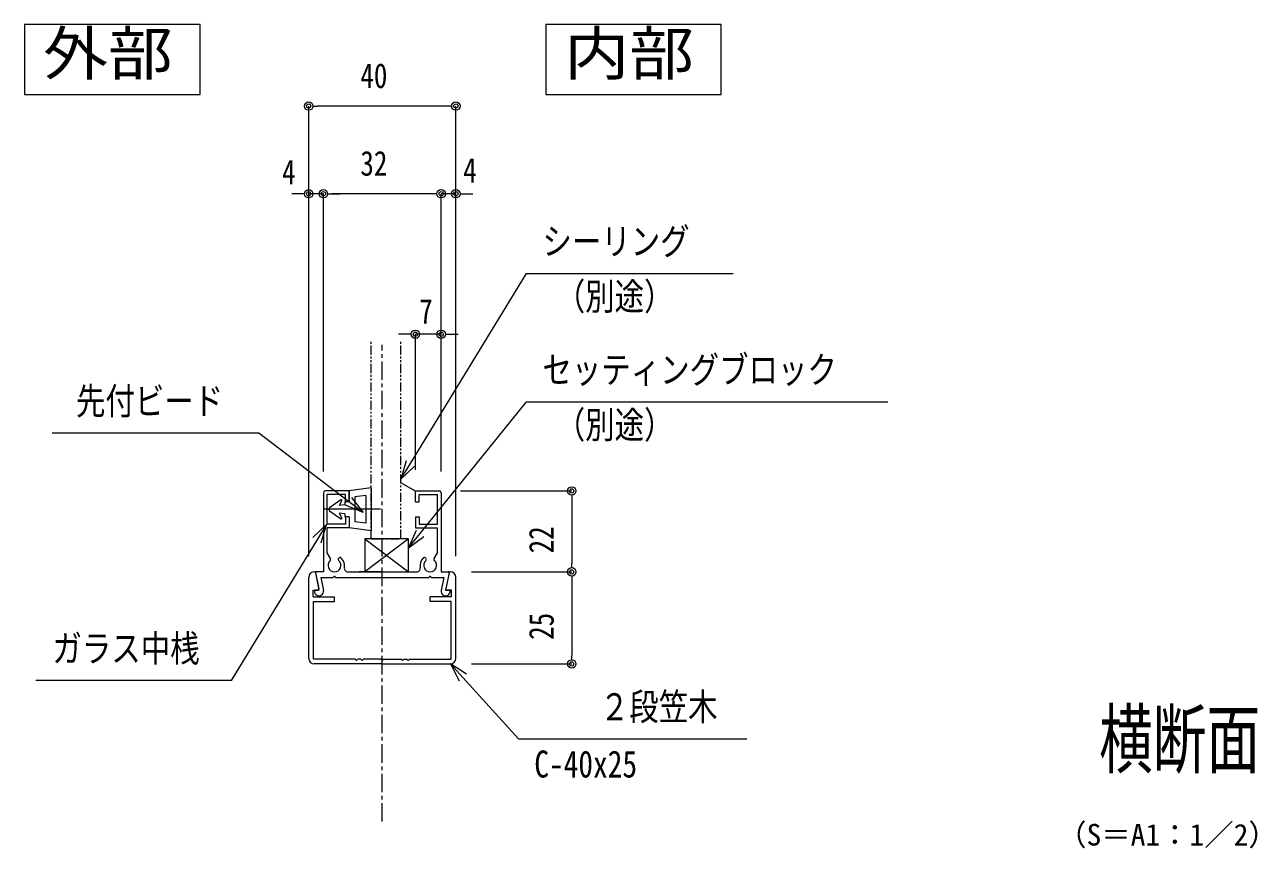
# Model space of a CAD drawing. Units: millimetres, scale not verified, with parts at other scales. Extents: x -3554 to 3554, y -1188 to 1188.
# Drawn here: x -1574 to -904, y -7 to 441 of the extents above; entities that cross this region are included whole.
import ezdxf
from ezdxf.enums import TextEntityAlignment as Align

# ---------------------------------------------------------------- set-up
doc = ezdxf.new("R2010")
doc.units = ezdxf.units.MM
doc.header["$LTSCALE"] = 8
doc.linetypes.add('USER1', pattern=[2, 1.25, -0.25, 0.25, -0.25])
doc.linetypes.add('USER2', pattern=[1.25, 0.625, -0.125, 0.125, -0.125, 0.125, -0.125])
for name, color, linetype, lineweight in [('0-0_0', 7, 'Continuous', 18), ('0-7_3中心線', 2, 'USER1', 18), ('0-8_41_U_FF71_U_FF99_U_FF90', 6, 'Continuous', 18), ('0-9_1手摺寸法', 3, 'Continuous', 18), ('0-B_P4-12', 7, 'Continuous', 18), ('0-C_2a', 1, 'USER2', 18)]:
    doc.layers.add(name, color=color, linetype=linetype, lineweight=lineweight)
doc.styles.add('ＭＳ ゴシック', font='')
doc.styles.get('ＭＳ ゴシック').set_extended_font_data('MS Gothic')

msp = doc.modelspace()

# ---------------------------------------------------------------- linework, layer by layer
at = {"layer": '0-0_0'}
for p, q in [((-1417.403, 396.647), (-1415.103, 396.647)), ((-1342.003, 396.647), (-1344.303, 396.647)), ((-1422.003, 348.992), (-1424.303, 348.992)), ((-1409.403, 348.992), (-1407.103, 348.992)), ((-1409.403, 348.992), (-1407.103, 348.992)), ((-1350.003, 348.992), (-1352.303, 348.992)), ((-1350.003, 348.992), (-1352.303, 348.992)), ((-1337.403, 348.992), (-1335.103, 348.992)), ((-1364.003, 272.645), (-1366.303, 272.645)), ((-1345.403, 272.645), (-1343.103, 272.645)), ((-1276.769, 185.219), (-1276.769, 182.919)), ((-1276.769, 145.819), (-1276.769, 148.119)), ((-1379.703, 143.519), (-1392.354, 143.519)), ((-1379.703, 143.519), (-1392.354, 143.519)), ((-1276.769, 141.219), (-1276.769, 138.919)), ((-1276.769, 95.819), (-1276.769, 98.119))]:
    msp.add_line(p, q, dxfattribs=at)
for points in [[(-1369.608, 193.846), (-1364.402, 202.384), (-1301.413, 305.693), (-1189.114, 305.693)], [(-1365.423, 156.624), (-1359.143, 164.406), (-1301.413, 235.932), (-1104.925, 235.932)], [(-1390.139, 175.774), (-1398.096, 181.831), (-1446.845, 218.94), (-1559.144, 218.94)], [(-1366.69, 203.779), (-1369.608, 193.846), (-1362.115, 200.989)], [(-1396.473, 183.963), (-1390.139, 175.774), (-1399.719, 179.699)], [(-1410.028, 169.29), (-1415.243, 160.757), (-1461.847, 84.503), (-1567.882, 84.503)], [(-1412.957, 159.36), (-1410.028, 169.29), (-1417.529, 162.155)], [(-1361.228, 166.089), (-1365.423, 156.624), (-1357.058, 162.723)], [(-1333.998, 87.915), (-1342.703, 93.519), (-1337.966, 84.313)], [(-1342.703, 93.519), (-1335.982, 86.114), (-1305.759, 52.814), (-1181.578, 52.814)]]:
    msp.add_lwpolyline(points, dxfattribs=at)
for centre, radius in [((-1419.703, 396.647), 2.3), ((-1419.703, 396.647), 1.15), ((-1339.703, 396.647), 2.3), ((-1339.703, 396.647), 1.15), ((-1419.703, 348.992), 2.3), ((-1419.703, 348.992), 1.15), ((-1411.703, 348.992), 2.3), ((-1411.703, 348.992), 2.3), ((-1411.703, 348.992), 1.15), ((-1411.703, 348.992), 1.15), ((-1347.703, 348.992), 2.3), ((-1347.703, 348.992), 2.3), ((-1347.703, 348.992), 1.15), ((-1347.703, 348.992), 1.15), ((-1339.703, 348.992), 2.3), ((-1339.703, 348.992), 1.15), ((-1361.703, 272.645), 2.3), ((-1347.703, 272.645), 2.3), ((-1361.703, 272.645), 1.15), ((-1347.703, 272.645), 1.15), ((-1276.769, 187.519), 2.3), ((-1276.769, 187.519), 1.15), ((-1276.769, 143.519), 2.3), ((-1276.769, 143.519), 2.3), ((-1276.769, 143.519), 1.15), ((-1276.769, 143.519), 1.15), ((-1276.769, 93.519), 2.3), ((-1276.769, 93.519), 1.15)]:
    msp.add_circle(centre, radius, dxfattribs=at)
at = {"layer": '0-7_3中心線'}
msp.add_line((-1379.703, 7.85), (-1379.703, 266.853), dxfattribs=at)
at = {"layer": '0-8_41_U_FF71_U_FF99_U_FF90'}
for p, q in [((-1397.703, 187.519), (-1410.703, 187.519)), ((-1409.703, 169.519), (-1409.703, 185.519)), ((-1399.703, 185.519), (-1409.703, 185.519)), ((-1399.703, 181.519), (-1399.703, 185.519)), ((-1397.703, 181.519), (-1399.703, 181.519)), ((-1397.703, 181.519), (-1397.703, 187.519)), ((-1361.703, 181.519), (-1361.703, 187.519)), ((-1361.703, 187.519), (-1348.703, 187.519)), ((-1361.703, 181.519), (-1359.703, 181.519)), ((-1359.703, 181.519), (-1359.703, 185.519)), ((-1359.703, 185.519), (-1349.703, 185.519)), ((-1349.703, 169.519), (-1349.703, 185.519)), ((-1409.703, 153.947), (-1409.703, 167.519)), ((-1397.703, 167.519), (-1409.703, 167.519)), ((-1397.703, 173.519), (-1399.703, 173.519)), ((-1397.703, 173.519), (-1397.703, 167.519)), ((-1361.703, 173.519), (-1361.703, 167.519)), ((-1361.703, 173.519), (-1359.703, 173.519)), ((-1361.703, 167.519), (-1349.703, 167.519)), ((-1349.703, 153.947), (-1349.703, 167.519)), ((-1407.842, 150.724), (-1409.703, 153.947)), ((-1351.564, 150.724), (-1349.703, 153.947)), ((-1416.703, 143.519), (-1416.431, 143.519)), ((-1416.038, 143.197), (-1414.246, 134.237)), ((-1416.007, 143.041), (-1414.103, 133.519)), ((-1406.041, 140.933), (-1406.303, 140.519)), ((-1406.041, 140.933), (-1406.303, 140.519)), ((-1405.365, 140.933), (-1405.103, 140.519)), ((-1405.365, 140.933), (-1405.103, 140.519)), ((-1398.354, 143.519), (-1361.051, 143.519)), ((-1354.041, 140.933), (-1354.303, 140.519)), ((-1354.041, 140.933), (-1354.303, 140.519)), ((-1353.365, 140.933), (-1353.103, 140.519)), ((-1353.365, 140.933), (-1353.103, 140.519)), ((-1343.398, 143.041), (-1345.303, 133.519)), ((-1343.367, 143.197), (-1345.159, 134.237)), ((-1342.703, 143.519), (-1342.975, 143.519)), ((-1419.703, 96.519), (-1419.703, 140.519)), ((-1413.055, 140.519), (-1411.634, 133.412)), ((-1413.055, 140.519), (-1406.303, 140.519)), ((-1405.103, 140.519), (-1354.303, 140.519)), ((-1339.703, 96.519), (-1339.703, 140.519)), ((-1417.303, 129.919), (-1417.303, 133.519)), ((-1417.303, 133.519), (-1414.835, 133.519)), ((-1417.303, 129.919), (-1405.703, 129.919)), ((-1417.103, 96.119), (-1417.103, 127.519)), ((-1417.103, 127.519), (-1405.703, 127.519)), ((-1414.103, 133.519), (-1416.203, 133.519)), ((-1405.703, 127.519), (-1405.703, 129.919)), ((-1353.703, 127.519), (-1353.703, 129.919)), ((-1342.103, 129.919), (-1353.703, 129.919)), ((-1342.303, 127.519), (-1353.703, 127.519)), ((-1345.303, 133.519), (-1343.203, 133.519)), ((-1342.103, 133.519), (-1344.571, 133.519)), ((-1342.303, 96.119), (-1342.303, 127.519)), ((-1342.103, 129.919), (-1342.103, 133.519)), ((-1394.303, 96.119), (-1417.103, 96.119)), ((-1394.041, 95.705), (-1394.303, 96.119)), ((-1393.365, 95.705), (-1393.103, 96.119)), ((-1391.303, 96.119), (-1393.103, 96.119)), ((-1391.041, 95.705), (-1391.303, 96.119)), ((-1390.365, 95.705), (-1390.103, 96.119)), ((-1380.303, 96.119), (-1390.103, 96.119)), ((-1380.041, 95.705), (-1380.303, 96.119)), ((-1379.365, 95.705), (-1379.103, 96.119)), ((-1379.103, 96.119), (-1369.303, 96.119)), ((-1369.041, 95.705), (-1369.303, 96.119)), ((-1368.365, 95.705), (-1368.103, 96.119)), ((-1368.103, 96.119), (-1366.303, 96.119)), ((-1366.041, 95.705), (-1366.303, 96.119)), ((-1365.365, 95.705), (-1365.103, 96.119)), ((-1365.103, 96.119), (-1342.303, 96.119)), ((-1379.703, 93.519), (-1416.703, 93.519)), ((-1379.703, 93.519), (-1342.703, 93.519))]:
    msp.add_line(p, q, dxfattribs=at)
for points in [[(-1411.703, 186.519), (-1411.703, 143.519), (-1415.615, 143.519)], [(-1347.703, 186.519), (-1347.703, 143.519), (-1343.791, 143.519)], [(-1399.703, 173.519), (-1399.703, 169.519), (-1409.703, 169.519)], [(-1359.703, 173.519), (-1359.703, 169.519), (-1349.703, 169.519)], [(-1353.103, 140.519), (-1346.35, 140.519), (-1347.772, 133.412)]]:
    msp.add_lwpolyline(points, dxfattribs=at)
for centre, radius, start, end in [((-1410.703, 186.519), 1, 90, 180), ((-1348.703, 186.519), 1, 0, 90), ((-1405.703, 147.019), 3.5, 132.75874, 47.24126), ((-1408.758, 150.323), 1, 312.75874, 23.62063), ((-1408.758, 150.323), 1, 312.75874, 23.62063), ((-1402.648, 150.323), 1, 47.24126, 227.24126), ((-1405.703, 147.019), 5.5, 348.46304, 47.24126), ((-1353.703, 147.019), 5.5, 132.75874, 191.53696), ((-1356.758, 150.323), 1, 312.75874, 132.75874), ((-1353.703, 147.019), 3.5, 132.75874, 47.24126), ((-1350.648, 150.323), 1, 156.37937, 227.24126), ((-1350.648, 150.323), 1, 156.37937, 227.24126), ((-1416.703, 140.519), 3, 90, 180), ((-1416.431, 143.119), 0.4, 11.30993, 90), ((-1415.615, 143.119), 0.4, 90, 191.30993), ((-1405.703, 140.719), 0.4, 32.33353, 147.66647), ((-1405.703, 140.719), 0.4, 32.33353, 147.66647), ((-1398.354, 145.519), 2, 168.46304, 270), ((-1398.354, 145.519), 2, 168.46304, 270), ((-1361.051, 145.519), 2, 270, 11.53696), ((-1361.051, 145.519), 2, 270, 11.53696), ((-1353.703, 140.719), 0.4, 32.33353, 147.66647), ((-1353.703, 140.719), 0.4, 32.33353, 147.66647), ((-1343.791, 143.119), 0.4, 348.69007, 90), ((-1342.975, 143.119), 0.4, 90, 168.69007), ((-1342.703, 140.519), 3, 0, 90), ((-1414.835, 134.119), 0.6, 270, 11.30993), ((-1344.571, 134.119), 0.6, 168.69007, 270), ((-1414.103, 133.019), 2.5, 176.18487, 9.05147), ((-1416.203, 133.119), 0.4, 90, 170.45291), ((-1345.303, 133.019), 2.5, 170.94853, 3.81513), ((-1343.203, 133.119), 0.4, 9.54709, 90), ((-1416.703, 96.519), 3, 180, 270), ((-1393.703, 95.919), 0.4, 212.33353, 327.66647), ((-1390.703, 95.919), 0.4, 212.33353, 327.66647), ((-1379.703, 95.919), 0.4, 212.33353, 270), ((-1379.703, 95.919), 0.4, 270, 327.66647), ((-1368.703, 95.919), 0.4, 212.33353, 327.66647), ((-1365.703, 95.919), 0.4, 212.33353, 327.66647), ((-1342.703, 96.519), 3, 270, 0)]:
    msp.add_arc(centre, radius, start, end, dxfattribs=at)
at = {"layer": '0-9_1手摺寸法'}
for p, q in [((-1419.703, 152.019), (-1419.703, 396.647)), ((-1344.303, 396.647), (-1415.103, 396.647)), ((-1339.703, 152.019), (-1339.703, 396.647)), ((-1424.303, 348.992), (-1428.903, 348.992)), ((-1419.703, 152.019), (-1419.703, 348.992)), ((-1411.703, 348.992), (-1419.703, 348.992)), ((-1411.703, 198.019), (-1411.703, 348.992)), ((-1411.703, 198.019), (-1411.703, 348.992)), ((-1352.303, 348.992), (-1407.103, 348.992)), ((-1407.103, 348.992), (-1402.503, 348.992)), ((-1352.303, 348.992), (-1356.903, 348.992)), ((-1347.703, 198.019), (-1347.703, 348.992)), ((-1339.703, 348.992), (-1347.703, 348.992)), ((-1347.703, 198.019), (-1347.703, 348.992)), ((-1339.703, 152.019), (-1339.703, 348.992)), ((-1335.103, 348.992), (-1330.503, 348.992)), ((-1366.303, 272.645), (-1370.903, 272.645)), ((-1361.703, 198.965), (-1361.703, 272.645)), ((-1347.703, 272.645), (-1361.703, 272.645)), ((-1347.703, 198.019), (-1347.703, 272.645)), ((-1343.103, 272.645), (-1338.503, 272.645)), ((-1385.703, 189.119), (-1397.703, 187.519)), ((-1385.703, 189.119), (-1385.703, 165.919)), ((-1361.703, 187.465), (-1369.703, 191.943)), ((-1402.182, 182.66), (-1408.299, 178.322)), ((-1401.728, 182.299), (-1403.103, 179.519)), ((-1400.103, 181.519), (-1400.103, 180.019)), ((-1397.703, 181.519), (-1400.103, 181.519)), ((-1397.703, 187.519), (-1397.703, 181.519)), ((-1388.703, 185.087), (-1394.703, 184.287)), ((-1394.703, 184.287), (-1394.703, 170.751)), ((-1388.703, 185.087), (-1388.703, 169.951)), ((-1337.203, 187.519), (-1276.769, 187.519)), ((-1276.769, 182.919), (-1276.769, 148.119)), ((-1380.602, 177.519), (-1411.504, 177.519)), ((-1408.299, 176.716), (-1402.182, 172.378)), ((-1400.103, 180.019), (-1403.103, 179.519)), ((-1400.103, 175.019), (-1403.103, 175.519)), ((-1403.103, 175.519), (-1401.728, 172.739)), ((-1400.103, 175.019), (-1400.103, 173.519)), ((-1397.703, 173.519), (-1400.103, 173.519)), ((-1397.703, 173.519), (-1397.703, 167.519)), ((-1385.703, 165.919), (-1397.703, 167.519)), ((-1388.703, 169.951), (-1394.703, 170.751)), ((-1365.423, 161.519), (-1389.189, 143.519)), ((-1389.189, 161.519), (-1365.423, 143.519)), ((-1331.203, 143.519), (-1276.769, 143.519)), ((-1331.203, 143.519), (-1276.769, 143.519)), ((-1276.769, 138.919), (-1276.769, 98.119)), ((-1331.203, 93.519), (-1276.769, 93.519))]:
    msp.add_line(p, q, dxfattribs=at)
msp.add_lwpolyline([(-1389.189, 143.519), (-1365.423, 143.519), (-1365.423, 161.519), (-1389.189, 161.519)], close=True, dxfattribs=at)
for centre, radius, start, end in [((-1402.003, 182.419), 0.3, 336.37062, 126.60707), ((-1407.703, 177.519), 1, 126.60707, 233.39293), ((-1402.003, 172.619), 0.3, 233.39293, 23.62938)]:
    msp.add_arc(centre, radius, start, end, dxfattribs=at)
at = {"layer": '0-B_P4-12'}
for p, q in [((-1574.039, 440.87), (-1574.039, 402.859)), ((-1290.82, 440.87), (-1290.82, 402.859))]:
    msp.add_line(p, q, dxfattribs=at)
for points in [[(-1574.039, 402.859), (-1478.714, 402.859), (-1478.714, 440.87), (-1574.039, 440.87)], [(-1290.82, 402.859), (-1195.494, 402.859), (-1195.494, 440.87), (-1290.82, 440.87)]]:
    msp.add_lwpolyline(points, dxfattribs=at)
at = {"layer": '0-C_2a'}
msp.add_line((-1385.703, 161.519), (-1385.703, 268.974), dxfattribs=at)
msp.add_lwpolyline([(-1385.703, 161.519), (-1369.703, 161.519), (-1369.703, 268.974)], dxfattribs=at)

# ---------------------------------------------------------------- texts
at = {"layer": '0-0_0', "style": 'ＭＳ ゴシック'}
for s, height, width, p in [('シーリング', 14.66, 0.8, (-1292.677, 311.396)), ('（別途）', 14.66, 0.8, (-1285.443, 281.464)), ('セッティングブロック', 14.66, 0.8, (-1292.677, 241.635)), ('先付ビード', 14.66, 0.8, (-1546.142, 224.643)), ('（別途）', 14.66, 0.8, (-1285.443, 211.702)), ('ガラス中桟', 14.66, 0.8, (-1558.948, 90.206)), ('２段笠木 ', 14.66, 0.8, (-1261.481, 58.517)), ('横断面', 30.55, 0.7, (-990.181, 28.231)), ('C-40x25', 14.66, 0.8, (-1297.093, 27.397))]:
    msp.add_text(s, height=height, dxfattribs=dict(at, width=width)).set_placement(p, align=Align.BOTTOM_LEFT)
msp.add_text('（S＝A1：1／2）', height=11.73, dxfattribs=at).set_placement((-1012.979, -8.679), align=Align.BOTTOM_LEFT)
at = {"layer": '0-9_1手摺寸法', "color": 7, "style": 'ＭＳ ゴシック', "width": 0.8}
for s, p in [('40', (-1391.619, 402.397)), ('32', (-1391.619, 354.742)), ('4', (-1434.16, 349.995)), ('4', (-1335.76, 350.951)), ('7', (-1359.609, 274.333))]:
    msp.add_text(s, height=13.49, dxfattribs=at).set_placement(p, align=Align.BOTTOM_LEFT)
for s, p in [('22', (-1282.519, 153.603)), ('25', (-1282.519, 106.603))]:
    msp.add_text(s, height=13.49, rotation=90, dxfattribs=at).set_placement(p, align=Align.BOTTOM_LEFT)
at = {"layer": '0-B_P4-12', "style": 'ＭＳ ゴシック', "width": 1.1}
for s, p in [('外部', (-1563.98, 406.492)), ('内部', (-1280.76, 406.492))]:
    msp.add_text(s, height=23.46, dxfattribs=at).set_placement(p, align=Align.BOTTOM_LEFT)

doc.saveas('drawing.dxf')
